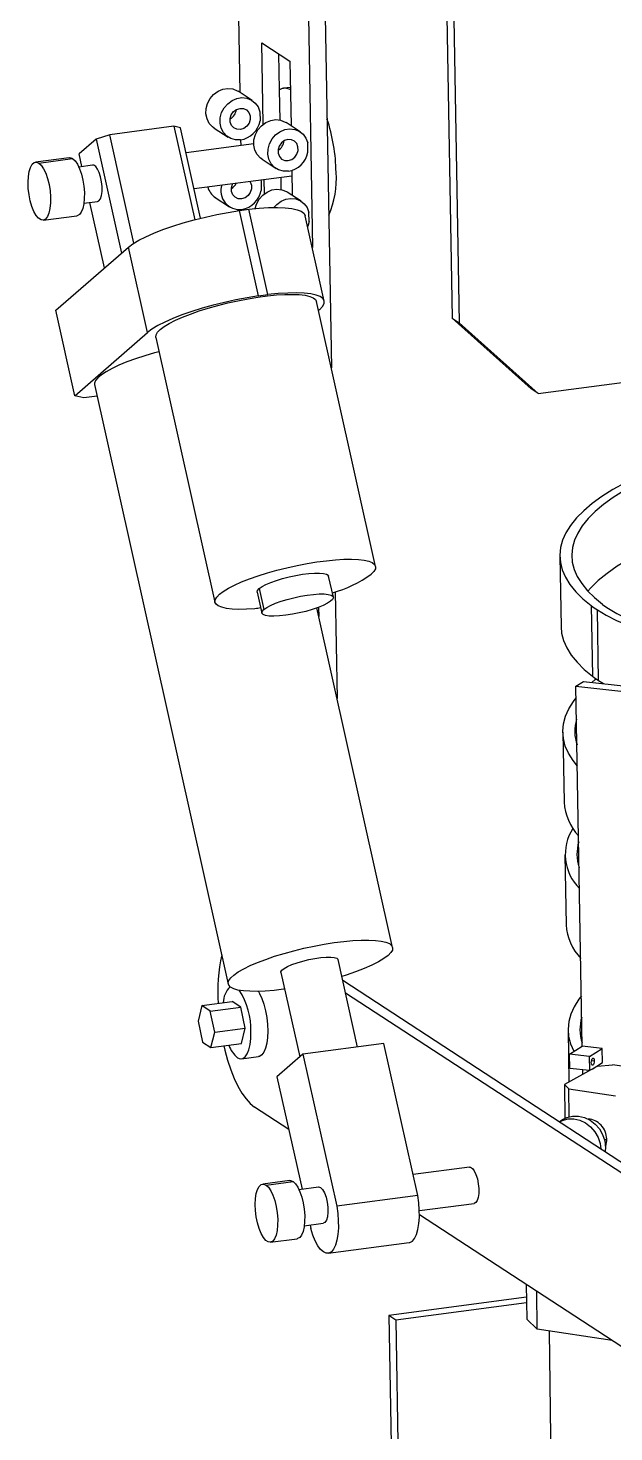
# Model space of a CAD drawing. Header units: inches. Extents: x 0.1 to 8.4, y 0.1 to 10.9.
# Drawn here: x 3.114 to 3.815, y 7.614 to 9.293 of the extents above; entities that cross this region are included whole.
import ezdxf

# ---------------------------------------------------------------- set-up
doc = ezdxf.new("R2010")
doc.units = ezdxf.units.IN
doc.header["$MEASUREMENT"] = 0

msp = doc.modelspace()

# ---------------------------------------------------------------- linework, layer by layer
at = {"color": 7, "linetype": 'Continuous', "lineweight": 25}
for p, q in [((3.4684, 9.3841), (3.477, 8.8867)), ((3.3679, 9.2157), (3.3653, 9.3677)), ((3.4482, 9.3815), (3.4543, 9.0305)), ((3.6146, 9.3315), (3.6214, 8.9458)), ((3.623, 9.3268), (3.6298, 8.9403)), ((3.3939, 9.2752), (3.4275, 9.2532)), ((3.3956, 9.1779), (3.3939, 9.2752)), ((3.4151, 9.2191), (3.4144, 9.2618)), ((3.4275, 9.2532), (3.4289, 9.1759)), ((3.3824, 9.2062), (3.3656, 9.2172)), ((3.4157, 9.1828), (3.4151, 9.2191)), ((3.4281, 9.2219), (3.4197, 9.2208)), ((3.3916, 9.1928), (3.3918, 9.1819)), ((3.212, 9.1653), (3.1957, 9.16)), ((3.2887, 9.1754), (3.212, 9.1653)), ((3.2409, 9.0357), (3.212, 9.1653)), ((3.2887, 9.1754), (3.3136, 9.0637)), ((3.2966, 9.1734), (3.2887, 9.1754)), ((3.3207, 9.0655), (3.2966, 9.1734)), ((3.3369, 9.1732), (3.3537, 9.1623)), ((3.4396, 9.1689), (3.4228, 9.1799)), ((3.1957, 9.16), (3.1753, 9.1423)), ((3.1957, 9.16), (3.2261, 9.0238)), ((3.3842, 9.1543), (3.3033, 9.1436)), ((3.369, 9.1523), (3.3689, 9.1591)), ((3.449, 9.1445), (3.4488, 9.1555)), ((3.1637, 9.1378), (3.1233, 9.1325)), ((3.1273, 9.1314), (3.1677, 9.1368)), ((3.1787, 9.1272), (3.1753, 9.1423)), ((3.3941, 9.1359), (3.4109, 9.1249)), ((3.1916, 9.1289), (3.175, 9.1267)), ((3.3128, 9.1008), (3.4299, 9.1162)), ((3.4172, 9.0997), (3.4169, 9.1145)), ((3.4298, 9.1226), (3.4303, 9.0928)), ((3.3926, 9.1113), (3.393, 9.1098)), ((3.393, 9.1098), (3.3932, 9.0988)), ((3.397, 9.0948), (3.3967, 9.1119)), ((3.441, 9.0858), (3.4242, 9.0968)), ((3.1811, 9.0834), (3.1973, 9.0855)), ((3.2057, 9.006), (3.1883, 9.0843)), ((3.3383, 9.0901), (3.3552, 9.0792)), ((3.1325, 9.0631), (3.1728, 9.0685)), ((3.3671, 9.0747), (3.3782, 9.0761)), ((3.3899, 8.9726), (3.3671, 9.0747)), ((3.3704, 9.0751), (3.3704, 9.076)), ((3.401, 8.9741), (3.3782, 9.0761)), ((3.4686, 8.9665), (3.4458, 9.0685)), ((3.4504, 9.0615), (3.4502, 9.0724)), ((3.1476, 8.9554), (3.2343, 9.031)), ((3.2571, 8.9289), (3.2343, 9.031)), ((3.3899, 8.9726), (3.401, 8.9741)), ((3.53, 8.6492), (3.4594, 8.9659)), ((3.1703, 8.8533), (3.1476, 8.9554)), ((3.463, 8.9561), (3.4618, 8.955)), ((3.6214, 8.9458), (3.6298, 8.9403)), ((3.7159, 8.8615), (3.6214, 8.9458)), ((3.1703, 8.8533), (3.2571, 8.9289)), ((3.6298, 8.9403), (3.7243, 8.856)), ((3.2672, 8.923), (3.3378, 8.6064)), ((3.7243, 8.856), (3.9117, 8.8807)), ((3.194, 8.8665), (3.3538, 8.1499)), ((3.7243, 8.856), (3.7159, 8.8615)), ((3.1809, 8.8506), (3.1703, 8.8533)), ((3.1971, 8.8527), (3.1809, 8.8506)), ((3.7501, 8.6614), (3.7516, 8.5769)), ((3.4794, 8.6125), (3.4738, 8.6375)), ((3.3884, 8.6185), (3.394, 8.5935)), ((3.3907, 8.6227), (3.3963, 8.5977)), ((3.4817, 8.6188), (3.4839, 8.4911)), ((3.5502, 8.1937), (3.4597, 8.5996)), ((3.4618, 8.6004), (3.462, 8.5895)), ((3.7878, 8.6023), (3.7892, 8.5178)), ((3.7965, 8.5127), (3.7951, 8.5972)), ((3.7695, 8.5061), (3.7786, 8.5117)), ((3.7786, 8.5117), (3.9775, 8.4896)), ((3.7965, 8.5127), (3.8024, 8.5091)), ((3.777, 8.0756), (3.7695, 8.5061)), ((3.7695, 8.5061), (3.9685, 8.4839)), ((3.7538, 8.4509), (3.7552, 8.3674)), ((3.7563, 8.3043), (3.7578, 8.2208)), ((3.5084, 8.0746), (3.4851, 8.1791)), ((3.4167, 8.1638), (3.4393, 8.0628)), ((3.4212, 8.1439), (3.4197, 8.1437)), ((3.4906, 8.1544), (3.9779, 7.8364)), ((3.3222, 8.1242), (3.3176, 8.1056)), ((3.3222, 8.1242), (3.3586, 8.129)), ((3.3323, 8.1176), (3.3222, 8.1242)), ((3.3687, 8.1224), (3.3586, 8.129)), ((3.4939, 8.1396), (3.9618, 7.8343)), ((3.3323, 8.1176), (3.3687, 8.1224)), ((3.3377, 8.0925), (3.3323, 8.1176)), ((3.3741, 8.0973), (3.3687, 8.1224)), ((3.3176, 8.1056), (3.323, 8.0805)), ((3.3331, 8.0739), (3.3377, 8.0925)), ((3.3377, 8.0925), (3.3741, 8.0973)), ((3.3694, 8.0787), (3.3741, 8.0973)), ((3.76, 8.0948), (3.761, 8.0328)), ((3.323, 8.0805), (3.3331, 8.0739)), ((3.3331, 8.0739), (3.3694, 8.0787)), ((3.5398, 8.0787), (3.4429, 8.0659)), ((3.5803, 7.8973), (3.5398, 8.0787)), ((3.7618, 8.0661), (3.777, 8.0756)), ((3.8009, 8.0729), (3.777, 8.0756)), ((3.7857, 8.0634), (3.8009, 8.0729)), ((3.8012, 8.056), (3.8009, 8.0729)), ((3.3697, 8.0605), (3.3899, 8.0632)), ((3.4429, 8.0659), (3.412, 8.039)), ((3.4429, 8.0659), (3.4834, 7.8845)), ((3.7857, 8.0634), (3.7618, 8.0661)), ((3.7621, 8.0491), (3.7618, 8.0661)), ((3.786, 8.0467), (3.7857, 8.0634)), ((3.7888, 8.0482), (3.8012, 8.056)), ((3.7952, 8.0518), (3.7557, 8.0299)), ((3.7857, 8.0465), (3.7621, 8.0491)), ((3.7776, 8.042), (3.7775, 8.0474)), ((3.7952, 8.0518), (3.813, 8.0535)), ((3.8688, 8.0452), (3.813, 8.0535)), ((3.412, 8.039), (3.442, 7.9046)), ((3.761, 8.0247), (3.7557, 8.0299)), ((3.7557, 8.0299), (3.7562, 7.9892)), ((3.761, 8.0247), (3.8169, 8.0164)), ((3.7614, 7.9913), (3.761, 8.0247)), ((3.426, 7.9762), (3.3851, 8.0029)), ((3.7544, 7.9882), (3.7498, 7.9853)), ((3.8048, 7.955), (3.8045, 7.9496)), ((3.642, 7.9311), (3.5747, 7.9222)), ((3.4272, 7.9149), (3.3949, 7.9106)), ((3.3989, 7.9095), (3.4312, 7.9138)), ((3.4617, 7.9072), (3.4383, 7.9041)), ((3.5803, 7.8973), (3.4834, 7.8845)), ((3.5823, 7.879), (3.6478, 7.8877)), ((3.9654, 7.6242), (3.5823, 7.8742)), ((3.4447, 7.8609), (3.4674, 7.8639)), ((3.4515, 7.8618), (3.4525, 7.8576)), ((3.404, 7.8412), (3.4363, 7.8455)), ((3.4732, 7.828), (3.5701, 7.8408)), ((3.7101, 7.7908), (3.7106, 7.7492)), ((3.7103, 7.7754), (3.5457, 7.7537)), ((3.723, 7.7372), (3.7225, 7.7828)), ((3.7104, 7.7688), (3.5541, 7.7482)), ((3.5457, 7.7537), (3.5489, 7.5713)), ((3.5541, 7.7482), (3.5457, 7.7537)), ((3.5541, 7.7482), (3.5573, 7.5658)), ((3.7106, 7.7492), (3.723, 7.7372)), ((3.8129, 7.7237), (3.723, 7.7372)), ((3.7376, 7.735), (3.7496, 6.5855))]:
    msp.add_line(p, q, dxfattribs=at)
at = {"color": 8, "linetype": 'Continuous', "lineweight": 25}
for p, q in [((3.7881, 8.0586), (3.7914, 8.0583)), ((3.8063, 7.9647), (3.8038, 7.9631))]:
    msp.add_line(p, q, dxfattribs=at)
at = {"color": 7, "linetype": 'Continuous', "lineweight": 25, "flags": 128}
for points in [[(3.3369, 9.1732), (3.3351, 9.1746), (3.3311, 9.1789), (3.3284, 9.1842), (3.3271, 9.1902), (3.3273, 9.1965), (3.329, 9.2027), (3.3321, 9.2085), (3.3363, 9.2134), (3.3415, 9.2172), (3.3473, 9.2197), (3.3533, 9.2206), (3.3592, 9.22), (3.3646, 9.2178), (3.3656, 9.2172)], [(3.3685, 9.159), (3.3625, 9.159), (3.3568, 9.1606), (3.3519, 9.1636), (3.3479, 9.1679), (3.3452, 9.1732), (3.3439, 9.1792), (3.3441, 9.1855), (3.3458, 9.1917), (3.3489, 9.1975), (3.3531, 9.2024), (3.3583, 9.2063), (3.3641, 9.2087), (3.3701, 9.2096), (3.376, 9.209), (3.3814, 9.2068), (3.386, 9.2032), (3.3895, 9.1985), (3.3916, 9.1928)], [(3.3678, 9.1968), (3.372, 9.1966), (3.3757, 9.1949), (3.3784, 9.1919), (3.3799, 9.188), (3.38, 9.1836), (3.3786, 9.1793), (3.376, 9.1756), (3.3724, 9.1729), (3.3683, 9.1716), (3.3641, 9.1718), (3.3604, 9.1736), (3.3577, 9.1765), (3.3562, 9.1805), (3.3561, 9.1848), (3.3574, 9.1891), (3.3601, 9.1929), (3.3637, 9.1955), (3.3678, 9.1968)], [(3.3941, 9.1359), (3.3922, 9.1372), (3.3883, 9.1415), (3.3856, 9.1469), (3.3843, 9.1529), (3.3845, 9.1592), (3.3862, 9.1654), (3.3892, 9.1712), (3.3935, 9.1761), (3.3987, 9.1799), (3.4045, 9.1824), (3.4105, 9.1833), (3.4164, 9.1826), (3.4218, 9.1805), (3.4228, 9.1799)], [(3.4257, 9.1217), (3.4197, 9.1217), (3.414, 9.1233), (3.4091, 9.1263), (3.4051, 9.1306), (3.4024, 9.1359), (3.4011, 9.1419), (3.4013, 9.1482), (3.403, 9.1544), (3.4061, 9.1602), (3.4103, 9.1651), (3.4155, 9.1689), (3.4213, 9.1714), (3.4273, 9.1723), (3.4332, 9.1717), (3.4386, 9.1695), (3.4432, 9.1659), (3.4466, 9.1612), (3.4488, 9.1555)], [(3.425, 9.1595), (3.4209, 9.1582), (3.4173, 9.1555), (3.4146, 9.1518), (3.4133, 9.1475), (3.4133, 9.1431), (3.4149, 9.1392), (3.4176, 9.1362), (3.4213, 9.1345), (3.4255, 9.1343)], [(3.4255, 9.1343), (3.4296, 9.1356), (3.4332, 9.1383), (3.4358, 9.142), (3.4372, 9.1463), (3.4371, 9.1507), (3.4356, 9.1546), (3.4329, 9.1576), (3.4292, 9.1593), (3.425, 9.1595)], [(3.1273, 9.1314), (3.1302, 9.1288), (3.133, 9.1246), (3.1356, 9.1193), (3.1378, 9.1129), (3.1395, 9.1058), (3.1407, 9.0983), (3.1413, 9.0909), (3.1413, 9.0837), (3.1406, 9.0772), (3.1393, 9.0717), (3.1376, 9.0674), (3.1353, 9.0645), (3.1327, 9.0632), (3.1299, 9.0635), (3.127, 9.0654), (3.1241, 9.0688), (3.1214, 9.0736), (3.119, 9.0795), (3.1171, 9.0862), (3.1156, 9.0935), (3.1147, 9.101), (3.1144, 9.1084), (3.1148, 9.1153), (3.1157, 9.1213), (3.1172, 9.1263), (3.1193, 9.1299), (3.1217, 9.132), (3.1244, 9.1325), (3.1273, 9.1314)], [(3.1637, 9.1378), (3.1648, 9.1379), (3.1677, 9.1368)], [(3.1677, 9.1368), (3.1706, 9.1341), (3.1734, 9.13), (3.1759, 9.1246), (3.1781, 9.1182), (3.1799, 9.1111), (3.1811, 9.1037), (3.1817, 9.0962), (3.1816, 9.0891), (3.181, 9.0826), (3.1797, 9.077), (3.1779, 9.0727), (3.1757, 9.0698), (3.1731, 9.0685), (3.1728, 9.0685)], [(3.1973, 9.0855), (3.1992, 9.0864), (3.2009, 9.0888), (3.2021, 9.0927), (3.2028, 9.0975), (3.2028, 9.1032), (3.2023, 9.1091), (3.2011, 9.1148), (3.1995, 9.12), (3.1975, 9.1243), (3.1953, 9.1273), (3.193, 9.1287), (3.1916, 9.1289)], [(3.3794, 9.1096), (3.3799, 9.1088), (3.3814, 9.1049), (3.3815, 9.1005), (3.3801, 9.0962), (3.3775, 9.0925), (3.3738, 9.0899), (3.3697, 9.0885), (3.3656, 9.0888), (3.3619, 9.0905), (3.3591, 9.0935), (3.3576, 9.0974), (3.3575, 9.1018), (3.3589, 9.1061), (3.3594, 9.1069)], [(3.3861, 9.077), (3.3876, 9.0823), (3.3907, 9.0881), (3.3949, 9.093), (3.4001, 9.0968), (3.4059, 9.0993), (3.4119, 9.1002), (3.4178, 9.0996), (3.4232, 9.0974), (3.4242, 9.0968)], [(3.4084, 9.0783), (3.4118, 9.082), (3.4169, 9.0858), (3.4227, 9.0883), (3.4287, 9.0892), (3.4346, 9.0886), (3.4401, 9.0864), (3.4446, 9.0828), (3.4481, 9.0781), (3.4502, 9.0724)], [(3.2343, 9.031), (3.2398, 9.035), (3.2467, 9.0392), (3.2551, 9.0434), (3.2647, 9.0477), (3.2755, 9.0519), (3.2873, 9.056), (3.2998, 9.0599), (3.313, 9.0636), (3.3265, 9.0669), (3.3402, 9.0699), (3.3538, 9.0725), (3.3671, 9.0747)], [(3.3782, 9.0761), (3.3906, 9.0774), (3.402, 9.0781), (3.4125, 9.0783), (3.4217, 9.0779), (3.4296, 9.077), (3.4361, 9.0756), (3.441, 9.0738), (3.4442, 9.0714), (3.4458, 9.0686), (3.4458, 9.0685)], [(3.4504, 9.0615), (3.4493, 9.0572), (3.4487, 9.0557)], [(3.3899, 8.9726), (3.3765, 8.9704), (3.3629, 8.9678), (3.3492, 8.9648), (3.3357, 8.9615), (3.3226, 8.9578), (3.3101, 8.9539), (3.2983, 8.9498), (3.2875, 8.9456), (3.2778, 8.9413), (3.2695, 8.9371), (3.2625, 8.9329), (3.2571, 8.9289)], [(3.2672, 8.923), (3.2672, 8.9232), (3.2675, 8.926), (3.2693, 8.9291), (3.2725, 8.9325), (3.2772, 8.936), (3.2833, 8.9397), (3.2906, 8.9435), (3.299, 8.9472), (3.3085, 8.9509), (3.3188, 8.9546), (3.3299, 8.958), (3.3414, 8.9613), (3.3533, 8.9643), (3.3654, 8.9669), (3.3774, 8.9692), (3.3892, 8.9712), (3.4006, 8.9727), (3.4114, 8.9737), (3.4215, 8.9743), (3.4306, 8.9744), (3.4387, 8.9741), (3.4456, 8.9733), (3.4512, 8.972), (3.4554, 8.9703), (3.4581, 8.9682), (3.4594, 8.9659)], [(3.463, 8.9561), (3.4666, 8.9599), (3.4684, 8.9634), (3.4686, 8.9665), (3.467, 8.9693), (3.4637, 8.9717), (3.4588, 8.9736), (3.4524, 8.975), (3.4445, 8.9758), (3.4352, 8.9762), (3.4248, 8.976), (3.4133, 8.9753), (3.401, 8.9741)], [(3.271, 8.9059), (3.2657, 8.9045), (3.2539, 8.901), (3.2428, 8.8974), (3.2324, 8.8936), (3.223, 8.8898), (3.2148, 8.8859), (3.2077, 8.882), (3.2021, 8.8783), (3.1978, 8.8747), (3.1951, 8.8713), (3.194, 8.8683), (3.194, 8.8665)], [(3.8282, 8.7493), (3.8137, 8.7412), (3.8006, 8.7329), (3.7889, 8.7244), (3.7788, 8.7158), (3.7701, 8.7071), (3.763, 8.6983), (3.7574, 8.6895), (3.7534, 8.6806), (3.751, 8.6717), (3.7501, 8.6628), (3.7508, 8.6539), (3.7531, 8.6451), (3.7569, 8.6363), (3.7623, 8.6276), (3.7693, 8.619), (3.7778, 8.6106), (3.7878, 8.6023)], [(3.8266, 8.7396), (3.8138, 8.7315), (3.8024, 8.7232), (3.7924, 8.7148), (3.784, 8.7063), (3.777, 8.6977), (3.7716, 8.6891), (3.7676, 8.6804), (3.7653, 8.6717), (3.7644, 8.663), (3.7651, 8.6543), (3.7673, 8.6457), (3.7711, 8.6371), (3.7764, 8.6286), (3.7832, 8.6202), (3.7915, 8.612), (3.8013, 8.6039)], [(4.0227, 8.7238), (4.0123, 8.7214), (3.9876, 8.7155), (3.964, 8.7092), (3.9414, 8.7026), (3.92, 8.6957), (3.8998, 8.6885), (3.8809, 8.6811), (3.8632, 8.6734), (3.847, 8.6656), (3.8321, 8.6575), (3.8186, 8.6493), (3.8067, 8.6409), (3.7962, 8.6324), (3.7872, 8.6237), (3.7836, 8.6197)], [(3.3856, 8.5985), (3.3756, 8.5979), (3.3665, 8.5978), (3.3584, 8.5982), (3.3515, 8.599), (3.346, 8.6003), (3.3418, 8.602), (3.3391, 8.6041), (3.3378, 8.6066), (3.3381, 8.6094), (3.3399, 8.6125), (3.3431, 8.6159), (3.3478, 8.6194), (3.3539, 8.6231), (3.3612, 8.6268), (3.3696, 8.6306), (3.3791, 8.6343), (3.3894, 8.6379), (3.4005, 8.6414), (3.412, 8.6447), (3.4239, 8.6476), (3.436, 8.6503), (3.448, 8.6526), (3.4598, 8.6545), (3.4712, 8.656), (3.482, 8.6571), (3.4921, 8.6577), (3.5012, 8.6578), (3.5093, 8.6575), (3.5162, 8.6567), (3.5218, 8.6554), (3.526, 8.6537), (3.5287, 8.6516), (3.53, 8.6491), (3.5298, 8.6463), (3.528, 8.6432), (3.5248, 8.6398)], [(3.3907, 8.6227), (3.3941, 8.6251), (3.3987, 8.6275), (3.4045, 8.6301), (3.4113, 8.6325), (3.4187, 8.6348), (3.4266, 8.6368), (3.4347, 8.6385), (3.4426, 8.6399), (3.4501, 8.6408), (3.4569, 8.6413), (3.4629, 8.6413), (3.4677, 8.6408), (3.4712, 8.6399), (3.4733, 8.6386), (3.4738, 8.6375)], [(3.3884, 8.6185), (3.3888, 8.6204), (3.3907, 8.6227)], [(3.3963, 8.5977), (3.3997, 8.6001), (3.4043, 8.6026), (3.4101, 8.6051), (3.4169, 8.6075), (3.4243, 8.6098), (3.4322, 8.6118), (3.4402, 8.6135), (3.4482, 8.6149), (3.4557, 8.6158), (3.4625, 8.6163), (3.4684, 8.6163), (3.4732, 8.6158), (3.4767, 8.6149), (3.4788, 8.6136), (3.4794, 8.6119), (3.4785, 8.6098), (3.4761, 8.6076), (3.4723, 8.6051), (3.4672, 8.6026), (3.4611, 8.6001), (3.4541, 8.5978), (3.4465, 8.5955), (3.4385, 8.5936), (3.4305, 8.592), (3.4226, 8.5908)], [(3.4226, 8.5908), (3.415, 8.59), (3.4083, 8.5897), (3.4026, 8.5899), (3.3982, 8.5906), (3.3953, 8.5918), (3.394, 8.5934), (3.3943, 8.5954), (3.3963, 8.5977)], [(3.7951, 8.5972), (3.8057, 8.5908), (3.8179, 8.5847), (3.8316, 8.5789), (3.8466, 8.5733), (3.863, 8.568), (3.8806, 8.5631), (3.8995, 8.5585), (3.9194, 8.5542), (3.9404, 8.5504), (3.9623, 8.547), (3.985, 8.544), (4.0085, 8.5414), (4.0326, 8.5393), (4.0573, 8.5376), (4.0823, 8.5364), (4.1078, 8.5357)], [(3.8083, 8.599), (3.8184, 8.5929), (3.83, 8.5871), (3.8429, 8.5815), (3.8571, 8.5762), (3.8726, 8.5712), (3.8893, 8.5664), (3.9071, 8.562), (3.9259, 8.558), (3.9457, 8.5543), (3.9664, 8.551), (3.9879, 8.5481), (4.0101, 8.5456), (4.033, 8.5435), (4.0563, 8.5418), (4.0801, 8.5406), (4.1042, 8.5398), (4.1285, 8.5394)], [(3.7516, 8.5769), (3.7523, 8.5694), (3.7545, 8.5606), (3.7584, 8.5518), (3.7638, 8.5431), (3.7708, 8.5346), (3.7792, 8.5261), (3.7892, 8.5178)], [(3.7886, 8.5106), (3.7926, 8.5139), (3.7936, 8.5147)], [(3.7712, 8.4105), (3.766, 8.4171), (3.7606, 8.4258), (3.7567, 8.4345), (3.7545, 8.4434), (3.7537, 8.4523), (3.7546, 8.4612), (3.7571, 8.4701), (3.7611, 8.479), (3.7667, 8.4878), (3.7698, 8.4919)], [(3.4197, 8.1437), (3.4085, 8.1424), (3.3979, 8.1416), (3.3882, 8.1412), (3.3794, 8.1413), (3.3718, 8.1418), (3.3654, 8.1428), (3.3603, 8.1443), (3.3566, 8.1462), (3.3544, 8.1485), (3.3537, 8.1511), (3.3545, 8.1541), (3.3568, 8.1573), (3.3606, 8.1607), (3.3658, 8.1644), (3.3723, 8.1681), (3.38, 8.1719), (3.3888, 8.1757), (3.3986, 8.1794), (3.4092, 8.1831), (3.4205, 8.1865), (3.4322, 8.1897), (3.4443, 8.1927), (3.4565, 8.1953), (3.4686, 8.1976), (3.4805, 8.1994), (3.4919, 8.2009), (3.5027, 8.2019), (3.5127, 8.2024), (3.5218, 8.2025), (3.5299, 8.2021), (3.5367, 8.2012), (3.5422, 8.1999), (3.5464, 8.1982), (3.5491, 8.196), (3.5503, 8.1935), (3.55, 8.1906), (3.5482, 8.1875), (3.5449, 8.1841)], [(3.4167, 8.1638), (3.4167, 8.1646), (3.4179, 8.1665), (3.4205, 8.1686), (3.4246, 8.1709), (3.4298, 8.1731), (3.436, 8.1753), (3.4429, 8.1774), (3.4501, 8.1791), (3.4574, 8.1805), (3.4644, 8.1815), (3.4708, 8.182), (3.4762, 8.1821), (3.4805, 8.1816), (3.4835, 8.1807), (3.485, 8.1794), (3.4851, 8.1791)], [(3.5449, 8.1841), (3.5399, 8.1803), (3.5334, 8.1764), (3.5255, 8.1724), (3.5163, 8.1684), (3.506, 8.1645), (3.4949, 8.1606), (3.4895, 8.159)], [(3.3899, 8.1412), (3.3912, 8.1388), (3.394, 8.1328), (3.3964, 8.1257), (3.3984, 8.118), (3.3998, 8.1099), (3.4007, 8.1016), (3.401, 8.0936), (3.4007, 8.0859), (3.3998, 8.0791), (3.3983, 8.0732), (3.3963, 8.0685), (3.3939, 8.0652), (3.3911, 8.0634), (3.3899, 8.0632)], [(3.776, 8.1358), (3.7729, 8.1317), (3.7673, 8.1228), (3.7633, 8.1139), (3.7608, 8.105), (3.76, 8.0961), (3.7607, 8.0873), (3.7629, 8.0784), (3.7668, 8.0697), (3.767, 8.0693)], [(3.3647, 8.0618), (3.368, 8.0605), (3.3711, 8.0608), (3.3739, 8.0628), (3.3764, 8.0664), (3.3784, 8.0714), (3.3798, 8.0776), (3.3806, 8.0849), (3.3808, 8.0929)], [(3.3485, 8.076), (3.3497, 8.0709), (3.353, 8.0588), (3.3568, 8.0475), (3.3609, 8.0371), (3.3654, 8.0277), (3.3701, 8.0195), (3.375, 8.0125), (3.38, 8.007), (3.3851, 8.0029)], [(3.7914, 8.0583), (3.7913, 8.0566), (3.791, 8.055), (3.7904, 8.0537), (3.7897, 8.0529), (3.789, 8.0528), (3.7884, 8.0533), (3.788, 8.0545), (3.7878, 8.056), (3.7879, 8.0577), (3.7883, 8.0593), (3.7889, 8.0606), (3.7895, 8.0613), (3.7902, 8.0614), (3.7908, 8.0609), (3.7913, 8.0598), (3.7914, 8.0583)], [(3.7498, 7.9853), (3.7532, 7.9869), (3.7599, 7.9887), (3.767, 7.9887), (3.774, 7.9871), (3.7808, 7.9839), (3.7869, 7.9792), (3.7921, 7.9733), (3.796, 7.9665), (3.7984, 7.9592), (3.7993, 7.953)], [(3.7544, 7.9882), (3.7587, 7.9903), (3.7653, 7.9921), (3.7724, 7.9921), (3.7795, 7.9905), (3.7863, 7.9873), (3.7924, 7.9826), (3.7975, 7.9767), (3.8014, 7.9699), (3.8039, 7.9626), (3.8048, 7.955)], [(3.642, 7.9311), (3.6434, 7.9309), (3.6457, 7.9294), (3.6479, 7.9265), (3.6499, 7.9222), (3.6516, 7.917), (3.6527, 7.9112), (3.6533, 7.9053), (3.6532, 7.8997), (3.6525, 7.8948), (3.6513, 7.891), (3.6496, 7.8886), (3.6478, 7.8877)], [(3.3989, 7.9095), (3.4018, 7.9069), (3.4046, 7.9028), (3.4071, 7.8974), (3.4093, 7.891), (3.4111, 7.8839), (3.4123, 7.8765), (3.4129, 7.869), (3.4128, 7.8618), (3.4122, 7.8553), (3.4109, 7.8498), (3.4091, 7.8455), (3.4069, 7.8426), (3.4043, 7.8413), (3.4015, 7.8416), (3.3986, 7.8435), (3.3957, 7.8469), (3.393, 7.8517), (3.3906, 7.8576), (3.3886, 7.8643), (3.3872, 7.8717), (3.3863, 7.8792), (3.386, 7.8865), (3.3863, 7.8934), (3.3873, 7.8994), (3.3888, 7.9044), (3.3908, 7.908), (3.3933, 7.9101), (3.396, 7.9106), (3.3989, 7.9095)], [(3.4272, 7.9149), (3.4283, 7.9149), (3.4312, 7.9138)], [(3.4312, 7.9138), (3.4341, 7.9111), (3.4369, 7.907), (3.4394, 7.9016), (3.4416, 7.8953), (3.4434, 7.8882), (3.4446, 7.8807), (3.4452, 7.8733), (3.4451, 7.8661), (3.4445, 7.8596), (3.4432, 7.8541), (3.4414, 7.8498), (3.4392, 7.8469), (3.4366, 7.8456), (3.4363, 7.8455)], [(3.4617, 7.9072), (3.4618, 7.9073), (3.4642, 7.9066)], [(3.4642, 7.9066), (3.4666, 7.9042), (3.4688, 7.9003), (3.4707, 7.8952), (3.4721, 7.8893), (3.4728, 7.8831), (3.4729, 7.8771), (3.4724, 7.8718), (3.4712, 7.8676), (3.4694, 7.8649), (3.4674, 7.8639)], [(3.5701, 7.8408), (3.571, 7.841), (3.574, 7.8427), (3.5766, 7.8459), (3.5789, 7.8505), (3.5806, 7.8565), (3.5817, 7.8635), (3.5823, 7.8714), (3.5822, 7.8798), (3.5815, 7.8885), (3.5803, 7.8973)], [(3.4834, 7.8845), (3.4846, 7.8757), (3.4853, 7.867), (3.4854, 7.8586), (3.4848, 7.8507), (3.4837, 7.8437), (3.482, 7.8377), (3.4797, 7.8331), (3.4771, 7.8298), (3.4741, 7.8282), (3.4709, 7.8281), (3.4675, 7.8296), (3.4641, 7.8326), (3.4608, 7.8371), (3.4577, 7.8429), (3.4549, 7.8498), (3.4525, 7.8576)]]:
    msp.add_lwpolyline(points, dxfattribs=at)
at = {"color": 7, "linetype": 'Continuous', "lineweight": 25}
for centre, radius, start, end in [((3.4214, 9.2081), 0.0127, 57.8381, 119.5484), ((3.3489, 9.1968), 0.0145, 299.497, 354.2486), ((3.3639, 9.187), 0.0283, 279.2331, 349.6216), ((3.2685, 9.1169), 0.2142, 0.894, 18.3558), ((3.4061, 9.1594), 0.0145, 299.4855, 354.2602), ((3.4211, 9.1496), 0.0283, 279.2331, 349.6216), ((3.3754, 9.1124), 0.1076, 336.2078, 4.1662), ((3.3504, 9.1083), 0.0218, 194.2204, 236.3723), ((3.3674, 9.0982), 0.0224, 161.9274, 276.4063), ((3.3503, 9.1137), 0.0145, 299.5706, 334.5763), ((3.3654, 9.1039), 0.0283, 279.2331, 349.6216), ((3.4364, 8.7654), 0.1535, 285.825, 305.1486), ((3.4463, 8.2131), 0.3901, 97.91, 98.9506), ((3.8612, 8.6989), 0.1213, 232.7519, 236.9562), ((3.872, 8.6969), 0.1169, 232.7512, 236.9562), ((3.8627, 8.6144), 0.1213, 232.7519, 236.9562), ((3.8187, 8.452), 0.0506, 163.2841, 198.7133), ((3.82, 8.3714), 0.0649, 183.5421, 223.1946), ((3.8146, 8.305), 0.0579, 147.5579, 225.1382), ((3.821, 8.3055), 0.0503, 163.1761, 198.8213), ((3.8214, 8.2243), 0.0637, 183.175, 223.5616), ((3.5398, 8.1403), 0.1987, 167.0842, 183.926), ((3.3726, 8.1279), 0.0248, 131.511, 180.9032), ((3.2955, 8.0957), 0.0853, 358.0868, 33.2774), ((3.825, 8.0959), 0.0507, 163.3031, 198.6943), ((3.3872, 8.0882), 0.0346, 199.2504, 229.5284)]:
    msp.add_arc(centre, radius, start, end, dxfattribs=at)
for start_param, end_param in [(4.149003, 5.838602), (3.722122, 4.149003)]:
    msp.add_ellipse((3.787, 7.9673), major_axis=(-0.0107, 0.0191), ratio=0.840966, start_param=start_param, end_param=end_param, dxfattribs=at)

doc.saveas('drawing.dxf')
